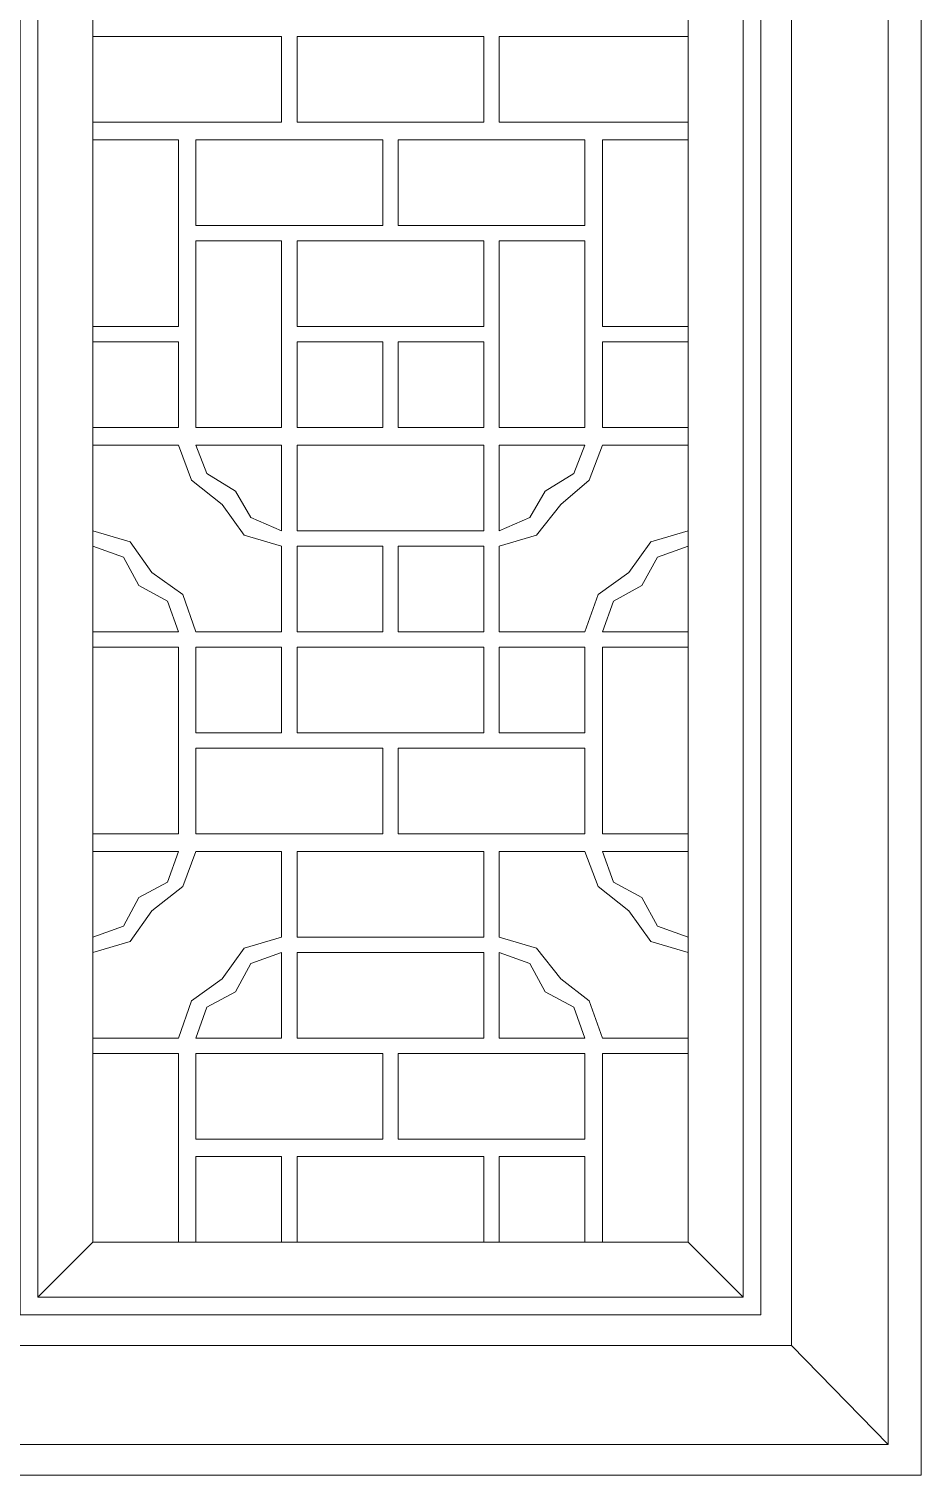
# Model space of a CAD drawing. Header units: centimetres. Extents: x -7.5 to 9.6, y -10.7 to 9.9.
# Drawn here: x 3.6 to 9.61, y -10.72 to -0.99 of the extents above; entities that cross this region are included whole.
import ezdxf

# ---------------------------------------------------------------- set-up
doc = ezdxf.new("R2010")
doc.units = ezdxf.units.CM
doc.header["$MEASUREMENT"] = 0
doc.layers.add('layer 1', color=7, linetype='Continuous')

msp = doc.modelspace()

# ---------------------------------------------------------------- linework, layer by layer
at = {"layer": 'layer 1', "color": 250, "lineweight": 0}
for points, knots in [([(-7.4847, 9.91418), (-7.4847, 9.91418), (9.60556, 9.91418), (9.60556, 9.91418), (9.60556, 9.91418), (9.60556, 9.91418), (9.60556, -10.72435), (9.60556, -10.72435), (9.60556, -10.72435), (9.60556, -10.72435), (-7.4847, -10.72435), (-7.4847, -10.72435), (-7.4847, -10.72435), (-7.4847, -10.72435), (-7.4847, 9.91418), (-7.4847, 9.91418)], [0, 0, 0, 0, 0.25, 0.25, 0.25, 0.25, 0.5, 0.5, 0.5, 0.5, 0.75, 0.75, 0.75, 0.75, 1, 1, 1, 1]), ([(-7.263, 9.7071), (-7.263, 9.7071), (9.38386, 9.7071), (9.38386, 9.7071), (9.38386, 9.7071), (9.38386, 9.7071), (9.38386, -10.51746), (9.38386, -10.51746), (9.38386, -10.51746), (9.38386, -10.51746), (-7.263, -10.51746), (-7.263, -10.51746), (-7.263, -10.51746), (-7.263, -10.51746), (-7.263, 9.7071), (-7.263, 9.7071)], [0, 0, 0, 0, 0.25, 0.25, 0.25, 0.25, 0.5, 0.5, 0.5, 0.5, 0.75, 0.75, 0.75, 0.75, 1, 1, 1, 1]), ([(-6.6125, 9.05661), (-6.6125, 9.05661), (8.73336, 9.05661), (8.73336, 9.05661), (8.73336, 9.05661), (8.73336, 9.05661), (8.73336, -9.85215), (8.73336, -9.85215), (8.73336, -9.85215), (8.73336, -9.85215), (-6.6125, -9.85215), (-6.6125, -9.85215), (-6.6125, -9.85215), (-6.6125, -9.85215), (-6.6125, 9.05661), (-6.6125, 9.05661)], [0, 0, 0, 0, 0.25, 0.25, 0.25, 0.25, 0.5, 0.5, 0.5, 0.5, 0.75, 0.75, 0.75, 0.75, 1, 1, 1, 1]), ([(8.52648, -9.64507), (8.52648, -9.64507), (8.52648, 8.8349), (8.52648, 8.8349), (8.52648, 8.8349), (8.52648, 8.8349), (3.54424, 8.8349), (3.54424, 8.8349), (3.54424, 8.8349), (3.54424, 8.8349), (3.54424, -9.64507), (3.54424, -9.64507), (3.54424, -9.64507), (3.54424, -9.64507), (8.52648, -9.64507), (8.52648, -9.64507)], [0, 0, 0, 0, 0.25, 0.25, 0.25, 0.25, 0.5, 0.5, 0.5, 0.5, 0.75, 0.75, 0.75, 0.75, 1, 1, 1, 1]), ([(3.6624, -9.5269), (3.6624, -9.5269), (8.40812, -9.5269), (8.40812, -9.5269), (8.40812, -9.5269), (8.40812, -9.5269), (8.40812, 8.73136), (8.40812, 8.73136), (8.40812, 8.73136), (8.40812, 8.73136), (3.6624, 8.73136), (3.6624, 8.73136), (3.6624, 8.73136), (3.6624, 8.73136), (3.6624, -9.5269), (3.6624, -9.5269)], [0, 0, 0, 0, 0.25, 0.25, 0.25, 0.25, 0.5, 0.5, 0.5, 0.5, 0.75, 0.75, 0.75, 0.75, 1, 1, 1, 1]), ([(4.03211, 6.4989), (4.03211, 6.4989), (4.03211, -9.1572), (4.03211, -9.1572), (4.03211, -9.1572), (4.03211, -9.1572), (8.03861, -9.1572), (8.03861, -9.1572), (8.03861, -9.1572), (8.03861, -9.1572), (8.03861, 6.4989), (8.03861, 6.4989), (8.03861, 6.4989), (8.03861, 6.4989), (4.03211, 6.4989), (4.03211, 6.4989)], [0, 0, 0, 0, 0.25, 0.25, 0.25, 0.25, 0.5, 0.5, 0.5, 0.5, 0.75, 0.75, 0.75, 0.75, 1, 1, 1, 1]), ([(4.03211, -1.61744), (4.03211, -1.61744), (5.30346, -1.61744), (5.30346, -1.61744), (5.30346, -1.61744), (5.30346, -1.61744), (5.30346, -1.04085), (5.30346, -1.04085), (5.30346, -1.04085), (5.30346, -1.04085), (4.03211, -1.04085), (4.03211, -1.04085)], [0, 0, 0, 0, 0.3333333, 0.3333333, 0.3333333, 0.3333333, 0.6666667, 0.6666667, 0.6666667, 0.6666667, 1, 1, 1, 1]), ([(5.407, -1.04085), (5.407, -1.04085), (5.407, -1.61744), (5.407, -1.61744), (5.407, -1.61744), (5.407, -1.61744), (6.66372, -1.61744), (6.66372, -1.61744), (6.66372, -1.61744), (6.66372, -1.61744), (6.66372, -1.04085), (6.66372, -1.04085), (6.66372, -1.04085), (6.66372, -1.04085), (5.407, -1.04085), (5.407, -1.04085)], [0, 0, 0, 0, 0.25, 0.25, 0.25, 0.25, 0.5, 0.5, 0.5, 0.5, 0.75, 0.75, 0.75, 0.75, 1, 1, 1, 1]), ([(8.03861, -1.04085), (8.03861, -1.04085), (6.76707, -1.04085), (6.76707, -1.04085), (6.76707, -1.04085), (6.76707, -1.04085), (6.76707, -1.61744), (6.76707, -1.61744), (6.76707, -1.61744), (6.76707, -1.61744), (8.03861, -1.61744), (8.03861, -1.61744)], [0, 0, 0, 0, 0.3333333, 0.3333333, 0.3333333, 0.3333333, 0.6666667, 0.6666667, 0.6666667, 0.6666667, 1, 1, 1, 1]), ([(4.03211, -2.99233), (4.03211, -2.99233), (4.6087, -2.99233), (4.6087, -2.99233), (4.6087, -2.99233), (4.6087, -2.99233), (4.6087, -1.7358), (4.6087, -1.7358), (4.6087, -1.7358), (4.6087, -1.7358), (4.03211, -1.7358), (4.03211, -1.7358)], [0, 0, 0, 0, 0.3333333, 0.3333333, 0.3333333, 0.3333333, 0.6666667, 0.6666667, 0.6666667, 0.6666667, 1, 1, 1, 1]), ([(4.72686, -2.3122), (4.72686, -2.3122), (4.72686, -1.7358), (4.72686, -1.7358), (4.72686, -1.7358), (4.72686, -1.7358), (5.98359, -1.7358), (5.98359, -1.7358), (5.98359, -1.7358), (5.98359, -1.7358), (5.98359, -2.3122), (5.98359, -2.3122), (5.98359, -2.3122), (5.98359, -2.3122), (4.72686, -2.3122), (4.72686, -2.3122)], [0, 0, 0, 0, 0.25, 0.25, 0.25, 0.25, 0.5, 0.5, 0.5, 0.5, 0.75, 0.75, 0.75, 0.75, 1, 1, 1, 1]), ([(6.08713, -1.7358), (6.08713, -1.7358), (6.08713, -2.3122), (6.08713, -2.3122), (6.08713, -2.3122), (6.08713, -2.3122), (7.34366, -2.3122), (7.34366, -2.3122), (7.34366, -2.3122), (7.34366, -2.3122), (7.34366, -1.7358), (7.34366, -1.7358), (7.34366, -1.7358), (7.34366, -1.7358), (6.08713, -1.7358), (6.08713, -1.7358)], [0, 0, 0, 0, 0.25, 0.25, 0.25, 0.25, 0.5, 0.5, 0.5, 0.5, 0.75, 0.75, 0.75, 0.75, 1, 1, 1, 1]), ([(8.03861, -1.7358), (8.03861, -1.7358), (7.46201, -1.7358), (7.46201, -1.7358), (7.46201, -1.7358), (7.46201, -1.7358), (7.46201, -2.99233), (7.46201, -2.99233), (7.46201, -2.99233), (7.46201, -2.99233), (8.03861, -2.99233), (8.03861, -2.99233)], [0, 0, 0, 0, 0.3333333, 0.3333333, 0.3333333, 0.3333333, 0.6666667, 0.6666667, 0.6666667, 0.6666667, 1, 1, 1, 1]), ([(4.72686, -2.41574), (4.72686, -2.41574), (4.72686, -3.67246), (4.72686, -3.67246), (4.72686, -3.67246), (4.72686, -3.67246), (5.30346, -3.67246), (5.30346, -3.67246), (5.30346, -3.67246), (5.30346, -3.67246), (5.30346, -2.41574), (5.30346, -2.41574), (5.30346, -2.41574), (5.30346, -2.41574), (4.72686, -2.41574), (4.72686, -2.41574)], [0, 0, 0, 0, 0.25, 0.25, 0.25, 0.25, 0.5, 0.5, 0.5, 0.5, 0.75, 0.75, 0.75, 0.75, 1, 1, 1, 1]), ([(5.407, -2.41574), (5.407, -2.41574), (5.407, -2.99233), (5.407, -2.99233), (5.407, -2.99233), (5.407, -2.99233), (6.66372, -2.99233), (6.66372, -2.99233), (6.66372, -2.99233), (6.66372, -2.99233), (6.66372, -2.41574), (6.66372, -2.41574), (6.66372, -2.41574), (6.66372, -2.41574), (5.407, -2.41574), (5.407, -2.41574)], [0, 0, 0, 0, 0.25, 0.25, 0.25, 0.25, 0.5, 0.5, 0.5, 0.5, 0.75, 0.75, 0.75, 0.75, 1, 1, 1, 1]), ([(6.76707, -2.41574), (6.76707, -2.41574), (6.76707, -3.67246), (6.76707, -3.67246), (6.76707, -3.67246), (6.76707, -3.67246), (7.34366, -3.67246), (7.34366, -3.67246), (7.34366, -3.67246), (7.34366, -3.67246), (7.34366, -2.41574), (7.34366, -2.41574), (7.34366, -2.41574), (7.34366, -2.41574), (6.76707, -2.41574), (6.76707, -2.41574)], [0, 0, 0, 0, 0.25, 0.25, 0.25, 0.25, 0.5, 0.5, 0.5, 0.5, 0.75, 0.75, 0.75, 0.75, 1, 1, 1, 1]), ([(4.03211, -3.67246), (4.03211, -3.67246), (4.6087, -3.67246), (4.6087, -3.67246), (4.6087, -3.67246), (4.6087, -3.67246), (4.6087, -3.09587), (4.6087, -3.09587), (4.6087, -3.09587), (4.6087, -3.09587), (4.03211, -3.09587), (4.03211, -3.09587)], [0, 0, 0, 0, 0.3333333, 0.3333333, 0.3333333, 0.3333333, 0.6666667, 0.6666667, 0.6666667, 0.6666667, 1, 1, 1, 1]), ([(5.407, -3.09587), (5.407, -3.09587), (5.407, -3.67246), (5.407, -3.67246), (5.407, -3.67246), (5.407, -3.67246), (5.98359, -3.67246), (5.98359, -3.67246), (5.98359, -3.67246), (5.98359, -3.67246), (5.98359, -3.09587), (5.98359, -3.09587), (5.98359, -3.09587), (5.98359, -3.09587), (5.407, -3.09587), (5.407, -3.09587)], [0, 0, 0, 0, 0.25, 0.25, 0.25, 0.25, 0.5, 0.5, 0.5, 0.5, 0.75, 0.75, 0.75, 0.75, 1, 1, 1, 1]), ([(6.08713, -3.67246), (6.08713, -3.67246), (6.66372, -3.67246), (6.66372, -3.67246), (6.66372, -3.67246), (6.66372, -3.67246), (6.66372, -3.09587), (6.66372, -3.09587), (6.66372, -3.09587), (6.66372, -3.09587), (6.08713, -3.09587), (6.08713, -3.09587), (6.08713, -3.09587), (6.08713, -3.09587), (6.08713, -3.67246), (6.08713, -3.67246)], [0, 0, 0, 0, 0.25, 0.25, 0.25, 0.25, 0.5, 0.5, 0.5, 0.5, 0.75, 0.75, 0.75, 0.75, 1, 1, 1, 1]), ([(8.03861, -3.09587), (8.03861, -3.09587), (7.46201, -3.09587), (7.46201, -3.09587), (7.46201, -3.09587), (7.46201, -3.09587), (7.46201, -3.67246), (7.46201, -3.67246), (7.46201, -3.67246), (7.46201, -3.67246), (8.03861, -3.67246), (8.03861, -3.67246)], [0, 0, 0, 0, 0.3333333, 0.3333333, 0.3333333, 0.3333333, 0.6666667, 0.6666667, 0.6666667, 0.6666667, 1, 1, 1, 1]), ([(4.6087, -3.79063), (4.6087, -3.79063), (4.69742, -4.02716), (4.69742, -4.02716), (4.69742, -4.02716), (4.69742, -4.02716), (4.90431, -4.18978), (4.90431, -4.18978)], [0, 0, 0, 0, 0.5, 0.5, 0.5, 0.5, 1, 1, 1, 1]), ([(4.72686, -3.79063), (4.72686, -3.79063), (4.80077, -3.98289), (4.80077, -3.98289), (4.80077, -3.98289), (4.80077, -3.98289), (4.99303, -4.10106), (4.99303, -4.10106)], [0, 0, 0, 0, 0.5, 0.5, 0.5, 0.5, 1, 1, 1, 1]), ([(5.407, -3.79063), (5.407, -3.79063), (5.407, -4.36722), (5.407, -4.36722), (5.407, -4.36722), (5.407, -4.36722), (6.66372, -4.36722), (6.66372, -4.36722), (6.66372, -4.36722), (6.66372, -4.36722), (6.66372, -3.79063), (6.66372, -3.79063), (6.66372, -3.79063), (6.66372, -3.79063), (5.407, -3.79063), (5.407, -3.79063)], [0, 0, 0, 0, 0.25, 0.25, 0.25, 0.25, 0.5, 0.5, 0.5, 0.5, 0.75, 0.75, 0.75, 0.75, 1, 1, 1, 1]), ([(8.03861, -4.36722), (8.03861, -4.36722), (7.78726, -4.44112), (7.78726, -4.44112), (7.78726, -4.44112), (7.78726, -4.44112), (7.63946, -4.6482), (7.63946, -4.6482), (7.63946, -4.6482), (7.63946, -4.6482), (7.43238, -4.79601), (7.43238, -4.79601), (7.43238, -4.79601), (7.43238, -4.79601), (7.34366, -5.04735), (7.34366, -5.04735), (7.34366, -5.04735), (7.34366, -5.04735), (6.76707, -5.04735), (6.76707, -5.04735), (6.76707, -5.04735), (6.76707, -5.04735), (6.76707, -4.47076), (6.76707, -4.47076), (6.76707, -4.47076), (6.76707, -4.47076), (7.01841, -4.39686), (7.01841, -4.39686), (7.01841, -4.39686), (7.01841, -4.39686), (7.18103, -4.18978), (7.18103, -4.18978), (7.18103, -4.18978), (7.18103, -4.18978), (7.37329, -4.02716), (7.37329, -4.02716), (7.37329, -4.02716), (7.37329, -4.02716), (7.46201, -3.79063), (7.46201, -3.79063), (7.46201, -3.79063), (7.46201, -3.79063), (8.03861, -3.79063), (8.03861, -3.79063)], [0, 0, 0, 0, 0.0909091, 0.0909091, 0.0909091, 0.0909091, 0.1818182, 0.1818182, 0.1818182, 0.1818182, 0.2727273, 0.2727273, 0.2727273, 0.2727273, 0.3636364, 0.3636364, 0.3636364, 0.3636364, 0.4545455, 0.4545455, 0.4545455, 0.4545455, 0.5454545, 0.5454545, 0.5454545, 0.5454545, 0.6363636, 0.6363636, 0.6363636, 0.6363636, 0.7272727, 0.7272727, 0.7272727, 0.7272727, 0.8181818, 0.8181818, 0.8181818, 0.8181818, 0.9090909, 0.9090909, 0.9090909, 0.9090909, 1, 1, 1, 1]), ([(7.07749, -4.10106), (7.07749, -4.10106), (7.26975, -3.98289), (7.26975, -3.98289), (7.26975, -3.98289), (7.26975, -3.98289), (7.34366, -3.79063), (7.34366, -3.79063)], [0, 0, 0, 0, 0.5, 0.5, 0.5, 0.5, 1, 1, 1, 1]), ([(4.99303, -4.10106), (4.99303, -4.10106), (5.09657, -4.2785), (5.09657, -4.2785), (5.09657, -4.2785), (5.09657, -4.2785), (5.30346, -4.36722), (5.30346, -4.36722)], [0, 0, 0, 0, 0.5, 0.5, 0.5, 0.5, 1, 1, 1, 1]), ([(6.76707, -4.36722), (6.76707, -4.36722), (6.97414, -4.2785), (6.97414, -4.2785), (6.97414, -4.2785), (6.97414, -4.2785), (7.07749, -4.10106), (7.07749, -4.10106)], [0, 0, 0, 0, 0.5, 0.5, 0.5, 0.5, 1, 1, 1, 1]), ([(4.90431, -4.18978), (4.90431, -4.18978), (5.05211, -4.39686), (5.05211, -4.39686), (5.05211, -4.39686), (5.05211, -4.39686), (5.30346, -4.47076), (5.30346, -4.47076)], [0, 0, 0, 0, 0.5, 0.5, 0.5, 0.5, 1, 1, 1, 1]), ([(4.43126, -4.6482), (4.43126, -4.6482), (4.28345, -4.44112), (4.28345, -4.44112), (4.28345, -4.44112), (4.28345, -4.44112), (4.03211, -4.36722), (4.03211, -4.36722)], [0, 0, 0, 0, 0.5, 0.5, 0.5, 0.5, 1, 1, 1, 1]), ([(4.34253, -4.73692), (4.34253, -4.73692), (4.23899, -4.54466), (4.23899, -4.54466), (4.23899, -4.54466), (4.23899, -4.54466), (4.03211, -4.47076), (4.03211, -4.47076)], [0, 0, 0, 0, 0.5, 0.5, 0.5, 0.5, 1, 1, 1, 1]), ([(4.72686, -5.04735), (4.72686, -5.04735), (5.30346, -5.04735), (5.30346, -5.04735), (5.30346, -5.04735), (5.30346, -5.04735), (5.30346, -4.47076), (5.30346, -4.47076)], [0, 0, 0, 0, 0.5, 0.5, 0.5, 0.5, 1, 1, 1, 1]), ([(5.407, -4.47076), (5.407, -4.47076), (5.407, -5.04735), (5.407, -5.04735), (5.407, -5.04735), (5.407, -5.04735), (5.98359, -5.04735), (5.98359, -5.04735), (5.98359, -5.04735), (5.98359, -5.04735), (5.98359, -4.47076), (5.98359, -4.47076), (5.98359, -4.47076), (5.98359, -4.47076), (5.407, -4.47076), (5.407, -4.47076)], [0, 0, 0, 0, 0.25, 0.25, 0.25, 0.25, 0.5, 0.5, 0.5, 0.5, 0.75, 0.75, 0.75, 0.75, 1, 1, 1, 1]), ([(6.08713, -4.47076), (6.08713, -4.47076), (6.08713, -5.04735), (6.08713, -5.04735), (6.08713, -5.04735), (6.08713, -5.04735), (6.66372, -5.04735), (6.66372, -5.04735), (6.66372, -5.04735), (6.66372, -5.04735), (6.66372, -4.47076), (6.66372, -4.47076), (6.66372, -4.47076), (6.66372, -4.47076), (6.08713, -4.47076), (6.08713, -4.47076)], [0, 0, 0, 0, 0.25, 0.25, 0.25, 0.25, 0.5, 0.5, 0.5, 0.5, 0.75, 0.75, 0.75, 0.75, 1, 1, 1, 1]), ([(8.03861, -4.47076), (8.03861, -4.47076), (7.83153, -4.54466), (7.83153, -4.54466), (7.83153, -4.54466), (7.83153, -4.54466), (7.72799, -4.73692), (7.72799, -4.73692), (7.72799, -4.73692), (7.72799, -4.73692), (7.53592, -4.84027), (7.53592, -4.84027), (7.53592, -4.84027), (7.53592, -4.84027), (7.46201, -5.04735), (7.46201, -5.04735), (7.46201, -5.04735), (7.46201, -5.04735), (8.03861, -5.04735), (8.03861, -5.04735)], [0, 0, 0, 0, 0.2, 0.2, 0.2, 0.2, 0.4, 0.4, 0.4, 0.4, 0.6, 0.6, 0.6, 0.6, 0.8, 0.8, 0.8, 0.8, 1, 1, 1, 1]), ([(4.72686, -5.04735), (4.72686, -5.04735), (4.63814, -4.79601), (4.63814, -4.79601), (4.63814, -4.79601), (4.63814, -4.79601), (4.43126, -4.6482), (4.43126, -4.6482)], [0, 0, 0, 0, 0.5, 0.5, 0.5, 0.5, 1, 1, 1, 1]), ([(4.6087, -5.04735), (4.6087, -5.04735), (4.53479, -4.84027), (4.53479, -4.84027), (4.53479, -4.84027), (4.53479, -4.84027), (4.34253, -4.73692), (4.34253, -4.73692)], [0, 0, 0, 0, 0.5, 0.5, 0.5, 0.5, 1, 1, 1, 1]), ([(4.03211, -5.15089), (4.03211, -5.15089), (4.6087, -5.15089), (4.6087, -5.15089), (4.6087, -5.15089), (4.6087, -5.15089), (4.6087, -6.40742), (4.6087, -6.40742), (4.6087, -6.40742), (4.6087, -6.40742), (4.03211, -6.40742), (4.03211, -6.40742)], [0, 0, 0, 0, 0.3333333, 0.3333333, 0.3333333, 0.3333333, 0.6666667, 0.6666667, 0.6666667, 0.6666667, 1, 1, 1, 1]), ([(4.72686, -5.72748), (4.72686, -5.72748), (4.72686, -5.15089), (4.72686, -5.15089), (4.72686, -5.15089), (4.72686, -5.15089), (5.30346, -5.15089), (5.30346, -5.15089), (5.30346, -5.15089), (5.30346, -5.15089), (5.30346, -5.72748), (5.30346, -5.72748), (5.30346, -5.72748), (5.30346, -5.72748), (4.72686, -5.72748), (4.72686, -5.72748)], [0, 0, 0, 0, 0.25, 0.25, 0.25, 0.25, 0.5, 0.5, 0.5, 0.5, 0.75, 0.75, 0.75, 0.75, 1, 1, 1, 1]), ([(5.407, -5.15089), (5.407, -5.15089), (5.407, -5.72748), (5.407, -5.72748), (5.407, -5.72748), (5.407, -5.72748), (6.66372, -5.72748), (6.66372, -5.72748), (6.66372, -5.72748), (6.66372, -5.72748), (6.66372, -5.15089), (6.66372, -5.15089), (6.66372, -5.15089), (6.66372, -5.15089), (5.407, -5.15089), (5.407, -5.15089)], [0, 0, 0, 0, 0.25, 0.25, 0.25, 0.25, 0.5, 0.5, 0.5, 0.5, 0.75, 0.75, 0.75, 0.75, 1, 1, 1, 1]), ([(6.76707, -5.15089), (6.76707, -5.15089), (6.76707, -5.72748), (6.76707, -5.72748), (6.76707, -5.72748), (6.76707, -5.72748), (7.34366, -5.72748), (7.34366, -5.72748), (7.34366, -5.72748), (7.34366, -5.72748), (7.34366, -5.15089), (7.34366, -5.15089), (7.34366, -5.15089), (7.34366, -5.15089), (6.76707, -5.15089), (6.76707, -5.15089)], [0, 0, 0, 0, 0.25, 0.25, 0.25, 0.25, 0.5, 0.5, 0.5, 0.5, 0.75, 0.75, 0.75, 0.75, 1, 1, 1, 1]), ([(8.03861, -6.40742), (8.03861, -6.40742), (7.46201, -6.40742), (7.46201, -6.40742), (7.46201, -6.40742), (7.46201, -6.40742), (7.46201, -5.15089), (7.46201, -5.15089), (7.46201, -5.15089), (7.46201, -5.15089), (8.03861, -5.15089), (8.03861, -5.15089)], [0, 0, 0, 0, 0.3333333, 0.3333333, 0.3333333, 0.3333333, 0.6666667, 0.6666667, 0.6666667, 0.6666667, 1, 1, 1, 1]), ([(4.72686, -5.83083), (4.72686, -5.83083), (4.72686, -6.40742), (4.72686, -6.40742), (4.72686, -6.40742), (4.72686, -6.40742), (5.98359, -6.40742), (5.98359, -6.40742), (5.98359, -6.40742), (5.98359, -6.40742), (5.98359, -5.83083), (5.98359, -5.83083), (5.98359, -5.83083), (5.98359, -5.83083), (4.72686, -5.83083), (4.72686, -5.83083)], [0, 0, 0, 0, 0.25, 0.25, 0.25, 0.25, 0.5, 0.5, 0.5, 0.5, 0.75, 0.75, 0.75, 0.75, 1, 1, 1, 1]), ([(7.34366, -6.40742), (7.34366, -6.40742), (6.08713, -6.40742), (6.08713, -6.40742), (6.08713, -6.40742), (6.08713, -6.40742), (6.08713, -5.83083), (6.08713, -5.83083), (6.08713, -5.83083), (6.08713, -5.83083), (7.34366, -5.83083), (7.34366, -5.83083), (7.34366, -5.83083), (7.34366, -5.83083), (7.34366, -6.40742), (7.34366, -6.40742)], [0, 0, 0, 0, 0.25, 0.25, 0.25, 0.25, 0.5, 0.5, 0.5, 0.5, 0.75, 0.75, 0.75, 0.75, 1, 1, 1, 1]), ([(4.03211, -7.20572), (4.03211, -7.20572), (4.28345, -7.13182), (4.28345, -7.13182), (4.28345, -7.13182), (4.28345, -7.13182), (4.43126, -6.92493), (4.43126, -6.92493), (4.43126, -6.92493), (4.43126, -6.92493), (4.63814, -6.76231), (4.63814, -6.76231), (4.63814, -6.76231), (4.63814, -6.76231), (4.72686, -6.52578), (4.72686, -6.52578), (4.72686, -6.52578), (4.72686, -6.52578), (5.30346, -6.52578), (5.30346, -6.52578), (5.30346, -6.52578), (5.30346, -6.52578), (5.30346, -7.10237), (5.30346, -7.10237), (5.30346, -7.10237), (5.30346, -7.10237), (5.05211, -7.17627), (5.05211, -7.17627), (5.05211, -7.17627), (5.05211, -7.17627), (4.90431, -7.38316), (4.90431, -7.38316), (4.90431, -7.38316), (4.90431, -7.38316), (4.69742, -7.53097), (4.69742, -7.53097), (4.69742, -7.53097), (4.69742, -7.53097), (4.6087, -7.78231), (4.6087, -7.78231), (4.6087, -7.78231), (4.6087, -7.78231), (4.03211, -7.78231), (4.03211, -7.78231)], [0, 0, 0, 0, 0.0909091, 0.0909091, 0.0909091, 0.0909091, 0.1818182, 0.1818182, 0.1818182, 0.1818182, 0.2727273, 0.2727273, 0.2727273, 0.2727273, 0.3636364, 0.3636364, 0.3636364, 0.3636364, 0.4545455, 0.4545455, 0.4545455, 0.4545455, 0.5454545, 0.5454545, 0.5454545, 0.5454545, 0.6363636, 0.6363636, 0.6363636, 0.6363636, 0.7272727, 0.7272727, 0.7272727, 0.7272727, 0.8181818, 0.8181818, 0.8181818, 0.8181818, 0.9090909, 0.9090909, 0.9090909, 0.9090909, 1, 1, 1, 1]), ([(4.03211, -7.10237), (4.03211, -7.10237), (4.23899, -7.02847), (4.23899, -7.02847), (4.23899, -7.02847), (4.23899, -7.02847), (4.34253, -6.83621), (4.34253, -6.83621), (4.34253, -6.83621), (4.34253, -6.83621), (4.53479, -6.73267), (4.53479, -6.73267), (4.53479, -6.73267), (4.53479, -6.73267), (4.6087, -6.52578), (4.6087, -6.52578), (4.6087, -6.52578), (4.6087, -6.52578), (4.03211, -6.52578), (4.03211, -6.52578)], [0, 0, 0, 0, 0.2, 0.2, 0.2, 0.2, 0.4, 0.4, 0.4, 0.4, 0.6, 0.6, 0.6, 0.6, 0.8, 0.8, 0.8, 0.8, 1, 1, 1, 1]), ([(5.407, -6.52578), (5.407, -6.52578), (5.407, -7.10237), (5.407, -7.10237), (5.407, -7.10237), (5.407, -7.10237), (6.66372, -7.10237), (6.66372, -7.10237), (6.66372, -7.10237), (6.66372, -7.10237), (6.66372, -6.52578), (6.66372, -6.52578), (6.66372, -6.52578), (6.66372, -6.52578), (5.407, -6.52578), (5.407, -6.52578)], [0, 0, 0, 0, 0.25, 0.25, 0.25, 0.25, 0.5, 0.5, 0.5, 0.5, 0.75, 0.75, 0.75, 0.75, 1, 1, 1, 1]), ([(7.34366, -6.52578), (7.34366, -6.52578), (6.76707, -6.52578), (6.76707, -6.52578), (6.76707, -6.52578), (6.76707, -6.52578), (6.76707, -7.10237), (6.76707, -7.10237)], [0, 0, 0, 0, 0.5, 0.5, 0.5, 0.5, 1, 1, 1, 1]), ([(7.34366, -6.52578), (7.34366, -6.52578), (7.43238, -6.76231), (7.43238, -6.76231), (7.43238, -6.76231), (7.43238, -6.76231), (7.63946, -6.92493), (7.63946, -6.92493)], [0, 0, 0, 0, 0.5, 0.5, 0.5, 0.5, 1, 1, 1, 1]), ([(7.46201, -6.52578), (7.46201, -6.52578), (7.53592, -6.73267), (7.53592, -6.73267), (7.53592, -6.73267), (7.53592, -6.73267), (7.72799, -6.83621), (7.72799, -6.83621)], [0, 0, 0, 0, 0.5, 0.5, 0.5, 0.5, 1, 1, 1, 1]), ([(7.72799, -6.83621), (7.72799, -6.83621), (7.83153, -7.02847), (7.83153, -7.02847), (7.83153, -7.02847), (7.83153, -7.02847), (8.03861, -7.10237), (8.03861, -7.10237)], [0, 0, 0, 0, 0.5, 0.5, 0.5, 0.5, 1, 1, 1, 1]), ([(7.63946, -6.92493), (7.63946, -6.92493), (7.78726, -7.13182), (7.78726, -7.13182), (7.78726, -7.13182), (7.78726, -7.13182), (8.03861, -7.20572), (8.03861, -7.20572)], [0, 0, 0, 0, 0.5, 0.5, 0.5, 0.5, 1, 1, 1, 1]), ([(7.18103, -7.38316), (7.18103, -7.38316), (7.01841, -7.17627), (7.01841, -7.17627), (7.01841, -7.17627), (7.01841, -7.17627), (6.76707, -7.10237), (6.76707, -7.10237)], [0, 0, 0, 0, 0.5, 0.5, 0.5, 0.5, 1, 1, 1, 1]), ([(5.30346, -7.20572), (5.30346, -7.20572), (5.09657, -7.27981), (5.09657, -7.27981), (5.09657, -7.27981), (5.09657, -7.27981), (4.99303, -7.47188), (4.99303, -7.47188)], [0, 0, 0, 0, 0.5, 0.5, 0.5, 0.5, 1, 1, 1, 1]), ([(6.66372, -7.20572), (6.66372, -7.20572), (5.407, -7.20572), (5.407, -7.20572), (5.407, -7.20572), (5.407, -7.20572), (5.407, -7.78231), (5.407, -7.78231), (5.407, -7.78231), (5.407, -7.78231), (6.66372, -7.78231), (6.66372, -7.78231), (6.66372, -7.78231), (6.66372, -7.78231), (6.66372, -7.20572), (6.66372, -7.20572)], [0, 0, 0, 0, 0.25, 0.25, 0.25, 0.25, 0.5, 0.5, 0.5, 0.5, 0.75, 0.75, 0.75, 0.75, 1, 1, 1, 1]), ([(7.07749, -7.47188), (7.07749, -7.47188), (6.97414, -7.27981), (6.97414, -7.27981), (6.97414, -7.27981), (6.97414, -7.27981), (6.76707, -7.20572), (6.76707, -7.20572)], [0, 0, 0, 0, 0.5, 0.5, 0.5, 0.5, 1, 1, 1, 1]), ([(7.46201, -7.78231), (7.46201, -7.78231), (7.37329, -7.53097), (7.37329, -7.53097), (7.37329, -7.53097), (7.37329, -7.53097), (7.18103, -7.38316), (7.18103, -7.38316)], [0, 0, 0, 0, 0.5, 0.5, 0.5, 0.5, 1, 1, 1, 1]), ([(4.99303, -7.47188), (4.99303, -7.47188), (4.80077, -7.57542), (4.80077, -7.57542), (4.80077, -7.57542), (4.80077, -7.57542), (4.72686, -7.78231), (4.72686, -7.78231)], [0, 0, 0, 0, 0.5, 0.5, 0.5, 0.5, 1, 1, 1, 1]), ([(7.34366, -7.78231), (7.34366, -7.78231), (7.26975, -7.57542), (7.26975, -7.57542), (7.26975, -7.57542), (7.26975, -7.57542), (7.07749, -7.47188), (7.07749, -7.47188)], [0, 0, 0, 0, 0.5, 0.5, 0.5, 0.5, 1, 1, 1, 1]), ([(4.03211, -7.88585), (4.03211, -7.88585), (4.6087, -7.88585), (4.6087, -7.88585), (4.6087, -7.88585), (4.6087, -7.88585), (4.6087, -9.1572), (4.6087, -9.1572)], [0, 0, 0, 0, 0.5, 0.5, 0.5, 0.5, 1, 1, 1, 1]), ([(4.72686, -7.88585), (4.72686, -7.88585), (4.72686, -8.46244), (4.72686, -8.46244), (4.72686, -8.46244), (4.72686, -8.46244), (5.98359, -8.46244), (5.98359, -8.46244), (5.98359, -8.46244), (5.98359, -8.46244), (5.98359, -7.88585), (5.98359, -7.88585), (5.98359, -7.88585), (5.98359, -7.88585), (4.72686, -7.88585), (4.72686, -7.88585)], [0, 0, 0, 0, 0.25, 0.25, 0.25, 0.25, 0.5, 0.5, 0.5, 0.5, 0.75, 0.75, 0.75, 0.75, 1, 1, 1, 1]), ([(6.08713, -7.88585), (6.08713, -7.88585), (6.08713, -8.46244), (6.08713, -8.46244), (6.08713, -8.46244), (6.08713, -8.46244), (7.34366, -8.46244), (7.34366, -8.46244), (7.34366, -8.46244), (7.34366, -8.46244), (7.34366, -7.88585), (7.34366, -7.88585), (7.34366, -7.88585), (7.34366, -7.88585), (6.08713, -7.88585), (6.08713, -7.88585)], [0, 0, 0, 0, 0.25, 0.25, 0.25, 0.25, 0.5, 0.5, 0.5, 0.5, 0.75, 0.75, 0.75, 0.75, 1, 1, 1, 1]), ([(8.03861, -7.88585), (8.03861, -7.88585), (7.46201, -7.88585), (7.46201, -7.88585), (7.46201, -7.88585), (7.46201, -7.88585), (7.46201, -9.1572), (7.46201, -9.1572)], [0, 0, 0, 0, 0.5, 0.5, 0.5, 0.5, 1, 1, 1, 1]), ([(4.72686, -9.1572), (4.72686, -9.1572), (4.72686, -8.5808), (4.72686, -8.5808), (4.72686, -8.5808), (4.72686, -8.5808), (5.30346, -8.5808), (5.30346, -8.5808), (5.30346, -8.5808), (5.30346, -8.5808), (5.30346, -9.1572), (5.30346, -9.1572)], [0, 0, 0, 0, 0.3333333, 0.3333333, 0.3333333, 0.3333333, 0.6666667, 0.6666667, 0.6666667, 0.6666667, 1, 1, 1, 1]), ([(5.407, -9.1572), (5.407, -9.1572), (5.407, -8.5808), (5.407, -8.5808), (5.407, -8.5808), (5.407, -8.5808), (6.66372, -8.5808), (6.66372, -8.5808), (6.66372, -8.5808), (6.66372, -8.5808), (6.66372, -9.1572), (6.66372, -9.1572)], [0, 0, 0, 0, 0.3333333, 0.3333333, 0.3333333, 0.3333333, 0.6666667, 0.6666667, 0.6666667, 0.6666667, 1, 1, 1, 1]), ([(6.76707, -9.1572), (6.76707, -9.1572), (6.76707, -8.5808), (6.76707, -8.5808), (6.76707, -8.5808), (6.76707, -8.5808), (7.34366, -8.5808), (7.34366, -8.5808), (7.34366, -8.5808), (7.34366, -8.5808), (7.34366, -9.1572), (7.34366, -9.1572)], [0, 0, 0, 0, 0.3333333, 0.3333333, 0.3333333, 0.3333333, 0.6666667, 0.6666667, 0.6666667, 0.6666667, 1, 1, 1, 1])]:
    msp.add_open_spline(points, degree=3, knots=knots, dxfattribs=at)
for points in [[(8.03861, 6.4989), (8.03861, 6.4989), (8.03861, -9.1572), (8.03861, -9.1572)], [(4.6087, -3.79063), (4.6087, -3.79063), (4.03211, -3.79063), (4.03211, -3.79063)], [(5.30346, -3.79063), (5.30346, -3.79063), (4.72686, -3.79063), (4.72686, -3.79063)], [(5.30346, -4.36722), (5.30346, -4.36722), (5.30346, -3.79063), (5.30346, -3.79063)], [(6.76707, -4.36722), (6.76707, -4.36722), (6.76707, -3.79063), (6.76707, -3.79063)], [(6.76707, -3.79063), (6.76707, -3.79063), (7.34366, -3.79063), (7.34366, -3.79063)], [(4.6087, -5.04735), (4.6087, -5.04735), (4.03211, -5.04735), (4.03211, -5.04735)], [(7.46201, -6.52578), (7.46201, -6.52578), (8.03861, -6.52578), (8.03861, -6.52578)], [(5.30346, -7.20572), (5.30346, -7.20572), (5.30346, -7.78231), (5.30346, -7.78231)], [(6.76707, -7.20572), (6.76707, -7.20572), (6.76707, -7.78231), (6.76707, -7.78231)], [(5.30346, -7.78231), (5.30346, -7.78231), (4.72686, -7.78231), (4.72686, -7.78231)], [(6.76707, -7.78231), (6.76707, -7.78231), (7.34366, -7.78231), (7.34366, -7.78231)], [(7.46201, -7.78231), (7.46201, -7.78231), (8.03861, -7.78231), (8.03861, -7.78231)], [(4.03211, -9.1572), (4.03211, -9.1572), (3.6624, -9.5269), (3.6624, -9.5269)], [(8.03861, -9.1572), (8.03861, -9.1572), (8.40812, -9.5269), (8.40812, -9.5269)], [(8.73336, -9.85215), (8.73336, -9.85215), (9.38386, -10.51746), (9.38386, -10.51746)]]:
    msp.add_open_spline(points, degree=3, dxfattribs=at)

doc.saveas('drawing.dxf')
